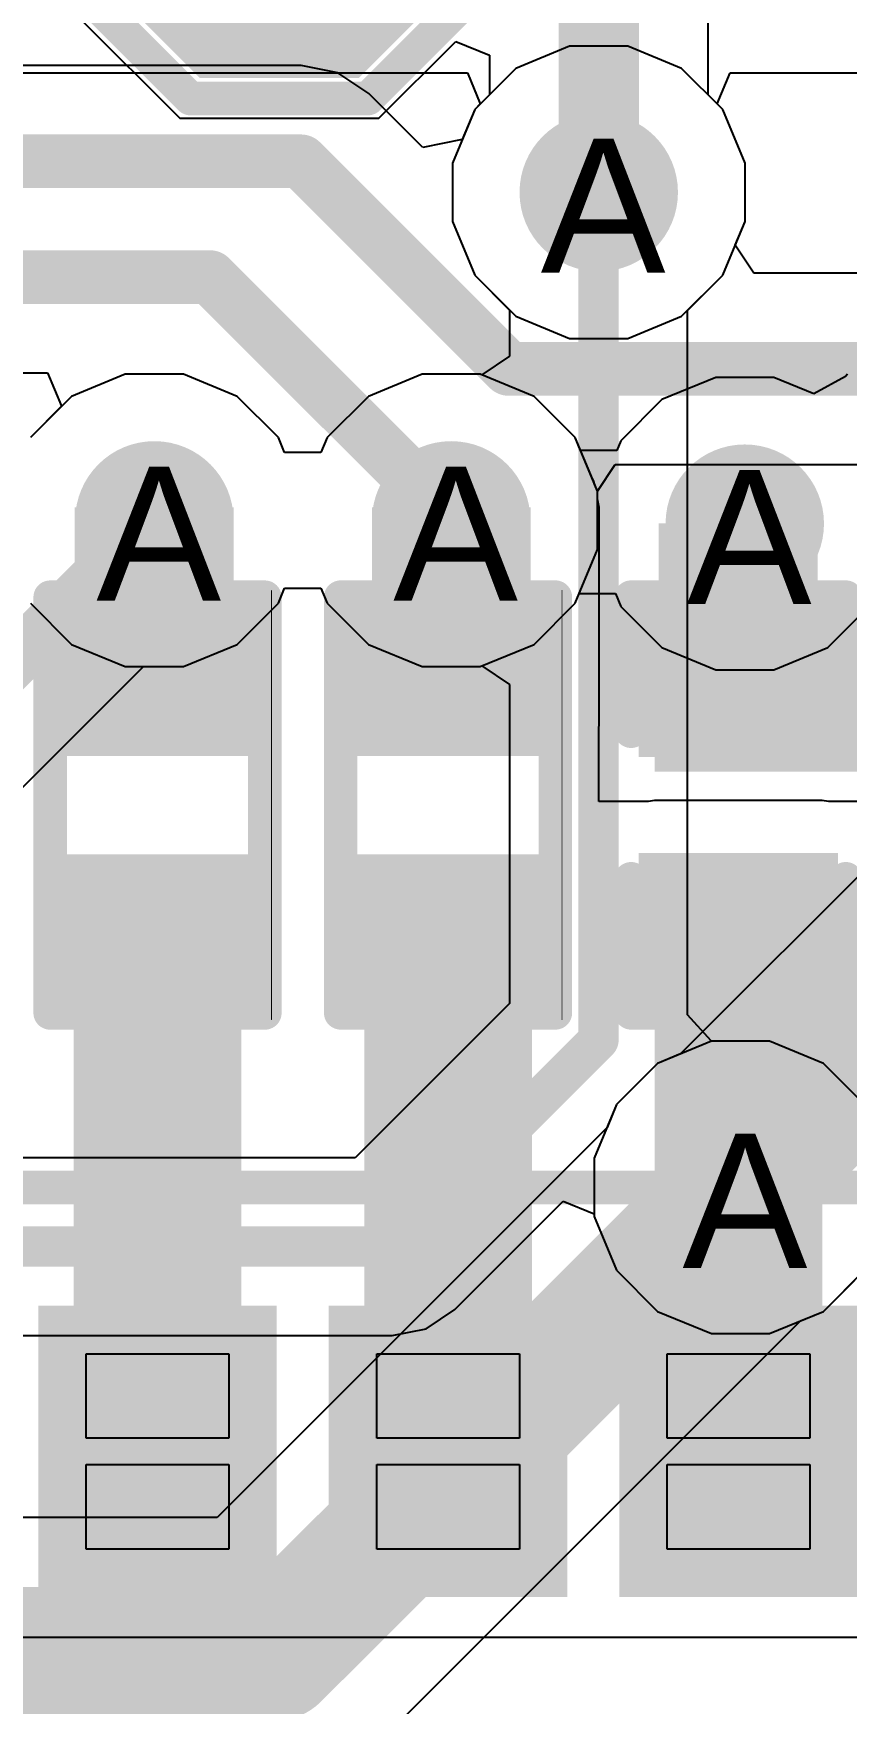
# Model space of a CAD drawing. Header units: inches. Extents: x 0 to 208, y 0 to 213.
# Drawn here: x 4.8257 to 4.9469, y 1.8616 to 2.1107 of the extents above; entities that cross this region are included whole.
import ezdxf

# ---------------------------------------------------------------- set-up
doc = ezdxf.new("R2010")
doc.units = ezdxf.units.IN
doc.header["$MEASUREMENT"] = 0
for name, color, linetype in [('Bottom Layer', 5, 'Continuous'), ('Drill Drawing', 1, 'Continuous'), ('L2_GND1', 16, 'Continuous'), ('L3_SIG1', 76, 'Continuous'), ('L4_PWR', 90, 'Continuous'), ('L5_GND2', 156, 'Continuous'), ('L6_SIG2', 130, 'Continuous'), ('L7_GND3', 216, 'Continuous'), ('Top Layer', 1, 'Continuous'), ('Top Overlay', 2, 'Continuous'), ('Top Paste', 8, 'Continuous'), ('Top Solder', 216, 'Continuous'), ('Via Holes', 16, 'Continuous')]:
    doc.layers.add(name, color=color, linetype=linetype)
doc.styles.add('Arial', font='', dxfattribs={"height": 0.2})
doc.styles.add('Arial_Bold', font='', dxfattribs={"height": 0.2})
doc.styles.get('Arial').set_extended_font_data('Arial')
doc.styles.get('Arial_Bold').set_extended_font_data('Arial', bold=True)

# ---------------------------------------------------------------- blocks, each defined once
blk = doc.blocks.new('T____________0_5___161')
at = {"layer": 'Top Layer'}
blk.add_hatch(color=1, dxfattribs=at).paths.add_polyline_path([(0.00984, 0.01968), (-0.00984, 0.01968), (-0.01968, 0.00984), (-0.01968, -0.00984), (-0.00984, -0.01969), (0.00984, -0.01969), (0.01969, -0.00984), (0.01969, 0.00984)])
at = {"layer": 'Top Paste'}
blk.add_hatch(color=8, dxfattribs=at).paths.add_polyline_path([(0.00984, 0.01968), (-0.00984, 0.01968), (-0.01968, 0.00984), (-0.01968, -0.00984), (-0.00984, -0.01969), (0.00984, -0.01969), (0.01969, -0.00984), (0.01969, 0.00984)])
at = {"layer": 'Top Solder'}
blk.add_hatch(color=216, dxfattribs=at).paths.add_polyline_path([(0.01184, 0.02368), (-0.01184, 0.02368), (-0.02368, 0.01184), (-0.02368, -0.01184), (-0.01184, -0.02369), (0.01184, -0.02369), (0.02369, -0.01184), (0.02369, 0.01184)])
at = {"layer": 'Top Overlay'}
for points in [[(-0.01321, 0.02675, 0.005, 0.005, 0), (-0.02684, 0.01312, 0.005, 0.005, 0)], [(0.01325, 0.02675, 0.005, 0.005, 0), (-0.01321, 0.02675, 0.005, 0.005, 0)], [(0.02692, 0.01309, 0.005, 0.005, 0), (0.01325, 0.02675, 0.005, 0.005, 0)], [(-0.02684, 0.01312, 0.005, 0.005, 0), (-0.02684, -0.01315, 0.005, 0.005, 0)], [(0.02692, 0.01309, 0.005, 0.005, 0), (0.02692, -0.01298, 0.005, 0.005, 0)], [(-0.01328, -0.02672, 0.005, 0.005, 0), (-0.02684, -0.01315, 0.005, 0.005, 0)], [(0.02692, -0.01298, 0.005, 0.005, 0), (0.01319, -0.02672, 0.005, 0.005, 0)], [(0.01319, -0.02672, 0.005, 0.005, 0), (-0.01328, -0.02672, 0.005, 0.005, 0)]]:
    blk.add_lwpolyline(points, format="xyseb", dxfattribs=at)
for points in [[(-0.01446, 0.02675, 0.0025, 0.0025, 1), (-0.01196, 0.02675, 0.0025, 0.0025, 1)], [(-0.01446, 0.02675, 0.0025, 0.0025, 1), (-0.01196, 0.02675, 0.0025, 0.0025, 1)], [(0.012, 0.02675, 0.0025, 0.0025, 1), (0.0145, 0.02675, 0.0025, 0.0025, 1)], [(0.012, 0.02675, 0.0025, 0.0025, 1), (0.0145, 0.02675, 0.0025, 0.0025, 1)], [(-0.02809, 0.01312, 0.0025, 0.0025, 1), (-0.02559, 0.01312, 0.0025, 0.0025, 1)], [(-0.02809, 0.01312, 0.0025, 0.0025, 1), (-0.02559, 0.01312, 0.0025, 0.0025, 1)], [(0.02567, 0.01309, 0.0025, 0.0025, 1), (0.02817, 0.01309, 0.0025, 0.0025, 1)], [(0.02567, 0.01309, 0.0025, 0.0025, 1), (0.02817, 0.01309, 0.0025, 0.0025, 1)], [(-0.02809, -0.01315, 0.0025, 0.0025, 1), (-0.02559, -0.01315, 0.0025, 0.0025, 1)], [(-0.02809, -0.01315, 0.0025, 0.0025, 1), (-0.02559, -0.01315, 0.0025, 0.0025, 1)], [(0.02567, -0.01298, 0.0025, 0.0025, 1), (0.02817, -0.01298, 0.0025, 0.0025, 1)], [(0.02567, -0.01298, 0.0025, 0.0025, 1), (0.02817, -0.01298, 0.0025, 0.0025, 1)], [(-0.01453, -0.02672, 0.0025, 0.0025, 1), (-0.01203, -0.02672, 0.0025, 0.0025, 1)], [(-0.01453, -0.02672, 0.0025, 0.0025, 1), (-0.01203, -0.02672, 0.0025, 0.0025, 1)], [(0.01194, -0.02672, 0.0025, 0.0025, 1), (0.01444, -0.02672, 0.0025, 0.0025, 1)], [(0.01194, -0.02672, 0.0025, 0.0025, 1), (0.01444, -0.02672, 0.0025, 0.0025, 1)]]:
    blk.add_lwpolyline(points, format="xyseb", close=True, dxfattribs=at)
blk = doc.blocks.new('A7682E_254')
at = {"layer": 'Top Layer'}
for points in [[(-0.18701, 0.36417), (-0.15945, 0.36417), (-0.15945, 0.32874), (-0.18701, 0.32874)], [(-0.1437, 0.36417), (-0.11614, 0.36417), (-0.11614, 0.32874), (-0.1437, 0.32874)], [(-0.10039, 0.36417), (-0.07284, 0.36417), (-0.07284, 0.32874), (-0.10039, 0.32874)]]:
    blk.add_hatch(color=1, dxfattribs=at).paths.add_polyline_path(points)
at = {"layer": 'Top Solder'}
for points in [[(-0.19101, 0.36817), (-0.15545, 0.36817), (-0.15545, 0.32474), (-0.19101, 0.32474)], [(-0.1477, 0.36817), (-0.11214, 0.36817), (-0.11214, 0.32474), (-0.1477, 0.32474)], [(-0.10439, 0.36817), (-0.06884, 0.36817), (-0.06884, 0.32474), (-0.10439, 0.32474)]]:
    blk.add_hatch(color=216, dxfattribs=at).paths.add_polyline_path(points)
at = {"layer": 'Top Overlay'}
blk.add_lwpolyline([(-0.38583, 0.38582, 0.005, 0.005, 0), (0.38583, 0.38582, 0.005, 0.005, 0)], format="xyseb", dxfattribs=at)
at = {"layer": 'Top Paste'}
for p, q in [((-0.18386, 0.34843), (-0.18386, 0.36102)), ((-0.18386, 0.36102), (-0.1626, 0.36102)), ((-0.1626, 0.36102), (-0.1626, 0.34843)), ((-0.14055, 0.34843), (-0.14055, 0.36102)), ((-0.14055, 0.36102), (-0.11929, 0.36102)), ((-0.11929, 0.36102), (-0.11929, 0.34843)), ((-0.09724, 0.34843), (-0.09724, 0.36102)), ((-0.09724, 0.36102), (-0.07598, 0.36102)), ((-0.07598, 0.36102), (-0.07598, 0.34843)), ((-0.1626, 0.34843), (-0.18386, 0.34843)), ((-0.11929, 0.34843), (-0.14055, 0.34843)), ((-0.07598, 0.34843), (-0.09724, 0.34843)), ((-0.18386, 0.33189), (-0.18386, 0.34449)), ((-0.18386, 0.34449), (-0.1626, 0.34449)), ((-0.1626, 0.34449), (-0.1626, 0.33189)), ((-0.14055, 0.33189), (-0.14055, 0.34449)), ((-0.14055, 0.34449), (-0.11929, 0.34449)), ((-0.11929, 0.34449), (-0.11929, 0.33189)), ((-0.09724, 0.33189), (-0.09724, 0.34449)), ((-0.09724, 0.34449), (-0.07598, 0.34449)), ((-0.07598, 0.34449), (-0.07598, 0.33189)), ((-0.1626, 0.33189), (-0.18386, 0.33189)), ((-0.11929, 0.33189), (-0.14055, 0.33189)), ((-0.07598, 0.33189), (-0.09724, 0.33189))]:
    blk.add_line(p, q, dxfattribs=at)
blk = doc.blocks.new('CAP_0402_302')
at = {"layer": 'Top Layer'}
for points in [[(-0.0275, -0.0125), (-0.0275, 0.0125), (-0.0095, 0.0125), (-0.0095, -0.0125)], [(0.0095, -0.0125), (0.0095, 0.0125), (0.0275, 0.0125), (0.0275, -0.0125)]]:
    blk.add_hatch(color=1, dxfattribs=at).paths.add_polyline_path(points)
at = {"layer": 'Top Paste'}
for points in [[(-0.0275, -0.0125), (-0.0275, 0.0125), (-0.0095, 0.0125), (-0.0095, -0.0125)], [(0.0095, -0.0125), (0.0095, 0.0125), (0.0275, 0.0125), (0.0275, -0.0125)]]:
    blk.add_hatch(color=8, dxfattribs=at).paths.add_polyline_path(points)
at = {"layer": 'Top Solder'}
for points in [[(-0.02986, -0.01486), (-0.02986, 0.01486), (-0.00714, 0.01486), (-0.00714, -0.01486)], [(0.00714, -0.01486), (0.00714, 0.01486), (0.02986, 0.01486), (0.02986, -0.01486)]]:
    blk.add_hatch(color=216, dxfattribs=at).paths.add_polyline_path(points)
at = {"layer": 'Top Overlay'}
for points in [[(-0.031, -0.016, 0.005, 0.005, 0), (-0.031, 0.016, 0.005, 0.005, 0)], [(-0.011, 0.016, 0.005, 0.005, 0), (-0.031, 0.016, 0.005, 0.005, 0)], [(0.031, 0.016, 0.005, 0.005, 0), (0.011, 0.016, 0.005, 0.005, 0)], [(0.031, -0.016, 0.005, 0.005, 0), (0.031, 0.016, 0.005, 0.005, 0)], [(-0.011, -0.016, 0.005, 0.005, 0), (-0.031, -0.016, 0.005, 0.005, 0)], [(0.031, -0.016, 0.005, 0.005, 0), (0.011, -0.016, 0.005, 0.005, 0)]]:
    blk.add_lwpolyline(points, format="xyseb", dxfattribs=at)
for points in [[(-0.03225, 0.016, 0.0025, 0.0025, 1), (-0.02975, 0.016, 0.0025, 0.0025, 1)], [(-0.03225, 0.016, 0.0025, 0.0025, 1), (-0.02975, 0.016, 0.0025, 0.0025, 1)], [(-0.01225, 0.016, 0.0025, 0.0025, 1), (-0.00975, 0.016, 0.0025, 0.0025, 1)], [(0.00975, 0.016, 0.0025, 0.0025, 1), (0.01225, 0.016, 0.0025, 0.0025, 1)], [(0.02975, 0.016, 0.0025, 0.0025, 1), (0.03225, 0.016, 0.0025, 0.0025, 1)], [(0.02975, 0.016, 0.0025, 0.0025, 1), (0.03225, 0.016, 0.0025, 0.0025, 1)], [(-0.03225, -0.016, 0.0025, 0.0025, 1), (-0.02975, -0.016, 0.0025, 0.0025, 1)], [(-0.03225, -0.016, 0.0025, 0.0025, 1), (-0.02975, -0.016, 0.0025, 0.0025, 1)], [(-0.01225, -0.016, 0.0025, 0.0025, 1), (-0.00975, -0.016, 0.0025, 0.0025, 1)], [(0.00975, -0.016, 0.0025, 0.0025, 1), (0.01225, -0.016, 0.0025, 0.0025, 1)], [(0.02975, -0.016, 0.0025, 0.0025, 1), (0.03225, -0.016, 0.0025, 0.0025, 1)], [(0.02975, -0.016, 0.0025, 0.0025, 1), (0.03225, -0.016, 0.0025, 0.0025, 1)]]:
    blk.add_lwpolyline(points, format="xyseb", close=True, dxfattribs=at)
blk = doc.blocks.new('RES_0402_478')
at = {"layer": 'Top Layer'}
for points in [[(-0.0275, -0.0125), (-0.0275, 0.0125), (-0.0095, 0.0125), (-0.0095, -0.0125)], [(0.0095, -0.0125), (0.0095, 0.0125), (0.0275, 0.0125), (0.0275, -0.0125)]]:
    blk.add_hatch(color=1, dxfattribs=at).paths.add_polyline_path(points)
at = {"layer": 'Top Paste'}
for points in [[(-0.0275, -0.0125), (-0.0275, 0.0125), (-0.0095, 0.0125), (-0.0095, -0.0125)], [(0.0095, -0.0125), (0.0095, 0.0125), (0.0275, 0.0125), (0.0275, -0.0125)]]:
    blk.add_hatch(color=8, dxfattribs=at).paths.add_polyline_path(points)
at = {"layer": 'Top Solder'}
for points in [[(-0.02967, -0.01467), (-0.02967, 0.01467), (-0.00734, 0.01467), (-0.00734, -0.01467)], [(0.00733, -0.01467), (0.00733, 0.01467), (0.02966, 0.01467), (0.02966, -0.01467)]]:
    blk.add_hatch(color=216, dxfattribs=at).paths.add_polyline_path(points)
at = {"layer": 'Top Overlay'}
for points in [[(-0.031, 0.016, 0.005, 0.005, 0), (0.031, 0.016, 0.005, 0.005, 0)], [(-0.031, 0.016, 0.005, 0.005, 0), (-0.031, -0.016, 0.005, 0.005, 0)], [(0.031, 0.016, 0.005, 0.005, 0), (0.031, -0.016, 0.005, 0.005, 0)], [(-0.031, -0.016, 0.005, 0.005, 0), (0.031, -0.016, 0.005, 0.005, 0)], [(-0.032, -0.017, 0.000127, 0.000127, 0), (0.032, -0.017, 0.000127, 0.000127, 0)]]:
    blk.add_lwpolyline(points, format="xyseb", dxfattribs=at)
for points in [[(-0.03225, 0.016, 0.0025, 0.0025, 1), (-0.02975, 0.016, 0.0025, 0.0025, 1)], [(-0.03225, 0.016, 0.0025, 0.0025, 1), (-0.02975, 0.016, 0.0025, 0.0025, 1)], [(0.02975, 0.016, 0.0025, 0.0025, 1), (0.03225, 0.016, 0.0025, 0.0025, 1)], [(0.02975, 0.016, 0.0025, 0.0025, 1), (0.03225, 0.016, 0.0025, 0.0025, 1)], [(-0.03225, -0.016, 0.0025, 0.0025, 1), (-0.02975, -0.016, 0.0025, 0.0025, 1)], [(-0.03225, -0.016, 0.0025, 0.0025, 1), (-0.02975, -0.016, 0.0025, 0.0025, 1)], [(0.02975, -0.016, 0.0025, 0.0025, 1), (0.03225, -0.016, 0.0025, 0.0025, 1)], [(0.02975, -0.016, 0.0025, 0.0025, 1), (0.03225, -0.016, 0.0025, 0.0025, 1)], [(-0.03203, -0.017, 0.0000635, 0.0000635, 1), (-0.03197, -0.017, 0.0000635, 0.0000635, 1)], [(0.03197, -0.017, 0.0000635, 0.0000635, 1), (0.03203, -0.017, 0.0000635, 0.0000635, 1)]]:
    blk.add_lwpolyline(points, format="xyseb", close=True, dxfattribs=at)
blk = doc.blocks.new('RES_0402_479')
at = {"layer": 'Top Layer'}
for points in [[(-0.0275, -0.0125), (-0.0275, 0.0125), (-0.0095, 0.0125), (-0.0095, -0.0125)], [(0.0095, -0.0125), (0.0095, 0.0125), (0.0275, 0.0125), (0.0275, -0.0125)]]:
    blk.add_hatch(color=1, dxfattribs=at).paths.add_polyline_path(points)
at = {"layer": 'Top Paste'}
for points in [[(-0.0275, -0.0125), (-0.0275, 0.0125), (-0.0095, 0.0125), (-0.0095, -0.0125)], [(0.0095, -0.0125), (0.0095, 0.0125), (0.0275, 0.0125), (0.0275, -0.0125)]]:
    blk.add_hatch(color=8, dxfattribs=at).paths.add_polyline_path(points)
at = {"layer": 'Top Solder'}
for points in [[(-0.02966, -0.01467), (-0.02966, 0.01466), (-0.00733, 0.01466), (-0.00733, -0.01467)], [(0.00734, -0.01467), (0.00734, 0.01466), (0.02967, 0.01466), (0.02967, -0.01467)]]:
    blk.add_hatch(color=216, dxfattribs=at).paths.add_polyline_path(points)
at = {"layer": 'Top Overlay'}
for points in [[(-0.031, 0.016, 0.005, 0.005, 0), (0.031, 0.016, 0.005, 0.005, 0)], [(-0.031, 0.016, 0.005, 0.005, 0), (-0.031, -0.016, 0.005, 0.005, 0)], [(0.031, 0.016, 0.005, 0.005, 0), (0.031, -0.016, 0.005, 0.005, 0)], [(-0.031, -0.016, 0.005, 0.005, 0), (0.031, -0.016, 0.005, 0.005, 0)], [(-0.032, -0.017, 0.000127, 0.000127, 0), (0.032, -0.017, 0.000127, 0.000127, 0)]]:
    blk.add_lwpolyline(points, format="xyseb", dxfattribs=at)
for points in [[(-0.03225, 0.016, 0.0025, 0.0025, 1), (-0.02975, 0.016, 0.0025, 0.0025, 1)], [(-0.03225, 0.016, 0.0025, 0.0025, 1), (-0.02975, 0.016, 0.0025, 0.0025, 1)], [(0.02975, 0.016, 0.0025, 0.0025, 1), (0.03225, 0.016, 0.0025, 0.0025, 1)], [(0.02975, 0.016, 0.0025, 0.0025, 1), (0.03225, 0.016, 0.0025, 0.0025, 1)], [(-0.03225, -0.016, 0.0025, 0.0025, 1), (-0.02975, -0.016, 0.0025, 0.0025, 1)], [(-0.03225, -0.016, 0.0025, 0.0025, 1), (-0.02975, -0.016, 0.0025, 0.0025, 1)], [(0.02975, -0.016, 0.0025, 0.0025, 1), (0.03225, -0.016, 0.0025, 0.0025, 1)], [(0.02975, -0.016, 0.0025, 0.0025, 1), (0.03225, -0.016, 0.0025, 0.0025, 1)], [(-0.03203, -0.017, 0.0000635, 0.0000635, 1), (-0.03197, -0.017, 0.0000635, 0.0000635, 1)], [(0.03197, -0.017, 0.0000635, 0.0000635, 1), (0.03203, -0.017, 0.0000635, 0.0000635, 1)]]:
    blk.add_lwpolyline(points, format="xyseb", close=True, dxfattribs=at)

msp = doc.modelspace()

# ---------------------------------------------------------------- hatches: boundary and pattern name
at = {"layer": 'Bottom Layer'}
h = msp.add_hatch(color=5, dxfattribs=at)
edge = h.paths.add_edge_path()
edge.add_arc((4.91, 2.087), 0.01181, 0, 360)
h = msp.add_hatch(color=5, dxfattribs=at)
edge = h.paths.add_edge_path()
edge.add_arc((4.84375, 2.03808), 0.01181, 0, 360)
h = msp.add_hatch(color=5, dxfattribs=at)
edge = h.paths.add_edge_path()
edge.add_arc((4.888, 2.03808), 0.01181, 0, 360)
h = msp.add_hatch(color=5, dxfattribs=at)
edge = h.paths.add_edge_path()
edge.add_arc((4.93177, 2.03759), 0.01181, 0, 360)
h = msp.add_hatch(color=5, dxfattribs=at)
edge = h.paths.add_edge_path()
edge.add_arc((4.93114, 1.9386), 0.01181, 0, 360)
at = {"layer": 'L2_GND1'}
h = msp.add_hatch(color=16, dxfattribs=at)
edge = h.paths.add_edge_path()
edge.add_arc((4.91, 2.087), 0.01181, 0, 360)
h = msp.add_hatch(color=16, dxfattribs=at)
edge = h.paths.add_edge_path()
edge.add_arc((4.84375, 2.03808), 0.01181, 0, 360)
h = msp.add_hatch(color=16, dxfattribs=at)
edge = h.paths.add_edge_path()
edge.add_arc((4.888, 2.03808), 0.01181, 0, 360)
h = msp.add_hatch(color=16, dxfattribs=at)
edge = h.paths.add_edge_path()
edge.add_arc((4.93177, 2.03759), 0.01181, 0, 360)
h = msp.add_hatch(color=16, dxfattribs=at)
edge = h.paths.add_edge_path()
edge.add_arc((4.93114, 1.9386), 0.01181, 0, 360)
at = {"layer": 'L3_SIG1'}
h = msp.add_hatch(color=76, dxfattribs=at)
edge = h.paths.add_edge_path()
edge.add_arc((4.91, 2.087), 0.01181, 0, 360)
h = msp.add_hatch(color=76, dxfattribs=at)
edge = h.paths.add_edge_path()
edge.add_arc((4.84375, 2.03808), 0.01181, 0, 360)
h = msp.add_hatch(color=76, dxfattribs=at)
edge = h.paths.add_edge_path()
edge.add_arc((4.888, 2.03808), 0.01181, 0, 360)
h = msp.add_hatch(color=76, dxfattribs=at)
edge = h.paths.add_edge_path()
edge.add_arc((4.93177, 2.03759), 0.01181, 0, 360)
h = msp.add_hatch(color=76, dxfattribs=at)
edge = h.paths.add_edge_path()
edge.add_arc((4.93114, 1.9386), 0.01181, 0, 360)
at = {"layer": 'L4_PWR'}
h = msp.add_hatch(color=90, dxfattribs=at)
edge = h.paths.add_edge_path()
edge.add_arc((4.91, 2.087), 0.01181, 0, 360)
h = msp.add_hatch(color=90, dxfattribs=at)
edge = h.paths.add_edge_path()
edge.add_arc((4.84375, 2.03808), 0.01181, 0, 360)
h = msp.add_hatch(color=90, dxfattribs=at)
edge = h.paths.add_edge_path()
edge.add_arc((4.888, 2.03808), 0.01181, 0, 360)
h = msp.add_hatch(color=90, dxfattribs=at)
edge = h.paths.add_edge_path()
edge.add_arc((4.93177, 2.03759), 0.01181, 0, 360)
h = msp.add_hatch(color=90, dxfattribs=at)
edge = h.paths.add_edge_path()
edge.add_arc((4.93114, 1.9386), 0.01181, 0, 360)
at = {"layer": 'L5_GND2'}
h = msp.add_hatch(color=156, dxfattribs=at)
edge = h.paths.add_edge_path()
edge.add_arc((4.91, 2.087), 0.01181, 0, 360)
h = msp.add_hatch(color=156, dxfattribs=at)
edge = h.paths.add_edge_path()
edge.add_arc((4.84375, 2.03808), 0.01181, 0, 360)
h = msp.add_hatch(color=156, dxfattribs=at)
edge = h.paths.add_edge_path()
edge.add_arc((4.888, 2.03808), 0.01181, 0, 360)
h = msp.add_hatch(color=156, dxfattribs=at)
edge = h.paths.add_edge_path()
edge.add_arc((4.93177, 2.03759), 0.01181, 0, 360)
h = msp.add_hatch(color=156, dxfattribs=at)
edge = h.paths.add_edge_path()
edge.add_arc((4.93114, 1.9386), 0.01181, 0, 360)
at = {"layer": 'L6_SIG2'}
h = msp.add_hatch(color=130, dxfattribs=at)
edge = h.paths.add_edge_path()
edge.add_arc((4.91, 2.087), 0.01181, 0, 360)
h = msp.add_hatch(color=130, dxfattribs=at)
edge = h.paths.add_edge_path()
edge.add_arc((4.84375, 2.03808), 0.01181, 0, 360)
h = msp.add_hatch(color=130, dxfattribs=at)
edge = h.paths.add_edge_path()
edge.add_arc((4.888, 2.03808), 0.01181, 0, 360)
h = msp.add_hatch(color=130, dxfattribs=at)
edge = h.paths.add_edge_path()
edge.add_arc((4.93177, 2.03759), 0.01181, 0, 360)
h = msp.add_hatch(color=130, dxfattribs=at)
edge = h.paths.add_edge_path()
edge.add_arc((4.93114, 1.9386), 0.01181, 0, 360)
at = {"layer": 'L7_GND3'}
h = msp.add_hatch(color=216, dxfattribs=at)
edge = h.paths.add_edge_path()
edge.add_arc((4.91, 2.087), 0.01181, 0, 360)
h = msp.add_hatch(color=216, dxfattribs=at)
edge = h.paths.add_edge_path()
edge.add_arc((4.84375, 2.03808), 0.01181, 0, 360)
h = msp.add_hatch(color=216, dxfattribs=at)
edge = h.paths.add_edge_path()
edge.add_arc((4.888, 2.03808), 0.01181, 0, 360)
h = msp.add_hatch(color=216, dxfattribs=at)
edge = h.paths.add_edge_path()
edge.add_arc((4.93177, 2.03759), 0.01181, 0, 360)
h = msp.add_hatch(color=216, dxfattribs=at)
edge = h.paths.add_edge_path()
edge.add_arc((4.93114, 1.9386), 0.01181, 0, 360)
at = {"layer": 'Top Layer'}
h = msp.add_hatch(color=1, dxfattribs=at)
edge = h.paths.add_edge_path()
edge.add_arc((4.91, 2.087), 0.01181, 0, 360)
h = msp.add_hatch(color=1, dxfattribs=at)
edge = h.paths.add_edge_path()
edge.add_arc((4.84375, 2.03808), 0.01181, 0, 360)
h = msp.add_hatch(color=1, dxfattribs=at)
edge = h.paths.add_edge_path()
edge.add_arc((4.888, 2.03808), 0.01181, 0, 360)
h = msp.add_hatch(color=1, dxfattribs=at)
edge = h.paths.add_edge_path()
edge.add_arc((4.93177, 2.03759), 0.01181, 0, 360)
for points in [[(4.85556, 2.04), (4.83189, 2.04), (4.83189, 2.00747), (4.85556, 2.00747)], [(4.89987, 2.04), (4.8762, 2.04), (4.8762, 2.00747), (4.89987, 2.00747)], [(4.94262, 2.03765), (4.91895, 2.03765), (4.91895, 2.00703), (4.94262, 2.00703)], [(4.91833, 2.00062), (5.03192, 2.00062), (5.03192, 2.02813), (4.91833, 2.02813)], [(4.83172, 1.89923), (4.85672, 1.89923), (4.85672, 1.98612), (4.83172, 1.98612)], [(4.87503, 1.89923), (4.90003, 1.89923), (4.90003, 1.98612), (4.87503, 1.98612)], [(4.91833, 1.89923), (4.94333, 1.89923), (4.94333, 1.98612), (4.91833, 1.98612)]]:
    msp.add_hatch(color=1, dxfattribs=at).paths.add_polyline_path(points)
h = msp.add_hatch(color=1, dxfattribs=at)
edge = h.paths.add_edge_path()
edge.add_arc((4.93114, 1.9386), 0.01181, 0, 360)
at = {"layer": 'Via Holes'}
h = msp.add_hatch(color=7, dxfattribs=at)
edge = h.paths.add_edge_path()
edge.add_arc((4.91, 2.087), 0.00591, 0, 360)
h = msp.add_hatch(color=7, dxfattribs=at)
edge = h.paths.add_edge_path()
edge.add_arc((4.84375, 2.03808), 0.00591, 0, 360)
h = msp.add_hatch(color=7, dxfattribs=at)
edge = h.paths.add_edge_path()
edge.add_arc((4.888, 2.03808), 0.00591, 0, 360)
h = msp.add_hatch(color=7, dxfattribs=at)
edge = h.paths.add_edge_path()
edge.add_arc((4.93177, 2.03759), 0.00591, 0, 360)
h = msp.add_hatch(color=7, dxfattribs=at)
edge = h.paths.add_edge_path()
edge.add_arc((4.93114, 1.9386), 0.00591, 0, 360)

# ---------------------------------------------------------------- linework, layer by layer
at = {"layer": 'Bottom Layer'}
for p, q in [((4.716, 2.1048), (4.89043, 2.1048)), ((4.89043, 2.1048), (4.89234, 2.10018)), ((4.92766, 2.10018), (4.92957, 2.1048)), ((4.92957, 2.1048), (4.98891, 2.1048)), ((4.89234, 2.10018), (4.89151, 2.09935)), ((4.92849, 2.09935), (4.92766, 2.10018)), ((4.89151, 2.09935), (4.88819, 2.09134)), ((4.93181, 2.09134), (4.92849, 2.09935)), ((4.88819, 2.09134), (4.88819, 2.08266)), ((4.93181, 2.08266), (4.93181, 2.09134)), ((4.88819, 2.08266), (4.89151, 2.07465)), ((4.92849, 2.07465), (4.93181, 2.08266)), ((4.89151, 2.07465), (4.89765, 2.06851)), ((4.92235, 2.06851), (4.92849, 2.07465)), ((4.89765, 2.06851), (4.90566, 2.06519)), ((4.91434, 2.06519), (4.92235, 2.06851)), ((4.90566, 2.06519), (4.91434, 2.06519)), ((4.83941, 2.05989), (4.83139, 2.05657)), ((4.84809, 2.05989), (4.83941, 2.05989)), ((4.8561, 2.05657), (4.84809, 2.05989)), ((4.88366, 2.05989), (4.87565, 2.05657)), ((4.89234, 2.05989), (4.88366, 2.05989)), ((4.90035, 2.05657), (4.89234, 2.05989)), ((4.83139, 2.05657), (4.82526, 2.05044)), ((4.86224, 2.05044), (4.8561, 2.05657)), ((4.87565, 2.05657), (4.86951, 2.05044)), ((4.90649, 2.05044), (4.90035, 2.05657)), ((4.86317, 2.04819), (4.86224, 2.05044)), ((4.86951, 2.05044), (4.86858, 2.04819)), ((4.90981, 2.04242), (4.90649, 2.05044)), ((4.86858, 2.04819), (4.86317, 2.04819)), ((4.90981, 2.03374), (4.90981, 2.04242)), ((4.90649, 2.02573), (4.90981, 2.03374)), ((4.86224, 2.02573), (4.86317, 2.02797)), ((4.86317, 2.02797), (4.86858, 2.02797)), ((4.86858, 2.02797), (4.86951, 2.02573)), ((4.82526, 2.02573), (4.83139, 2.01959)), ((4.8561, 2.01959), (4.86224, 2.02573)), ((4.86951, 2.02573), (4.87565, 2.01959)), ((4.90035, 2.01959), (4.90649, 2.02573)), ((4.83139, 2.01959), (4.83941, 2.01627)), ((4.84809, 2.01627), (4.8561, 2.01959)), ((4.87565, 2.01959), (4.88366, 2.01627)), ((4.89234, 2.01627), (4.90035, 2.01959)), ((4.83941, 2.01627), (4.84809, 2.01627)), ((4.88366, 2.01627), (4.89234, 2.01627)), ((4.9268, 1.96041), (4.91878, 1.95709)), ((4.93548, 1.96041), (4.9268, 1.96041)), ((4.94349, 1.95709), (4.93548, 1.96041)), ((4.91878, 1.95709), (4.91265, 1.95095)), ((4.94963, 1.95095), (4.94349, 1.95709)), ((4.91265, 1.95095), (4.90933, 1.94294)), ((4.90933, 1.94294), (4.90933, 1.93426)), ((4.90933, 1.93426), (4.91265, 1.92624)), ((4.91265, 1.92624), (4.91878, 1.92011)), ((4.94349, 1.92011), (4.94816, 1.92477)), ((4.91878, 1.92011), (4.9268, 1.91679)), ((4.93548, 1.91679), (4.94349, 1.92011)), ((4.9268, 1.91679), (4.93548, 1.91679))]:
    msp.add_line(p, q, dxfattribs=at)
at = {"layer": 'L2_GND1'}
for p, q in [((4.90566, 2.10881), (4.89765, 2.10549)), ((4.91434, 2.10881), (4.90566, 2.10881)), ((4.92235, 2.10549), (4.91434, 2.10881)), ((4.89765, 2.10549), (4.89151, 2.09935)), ((4.92849, 2.09935), (4.92235, 2.10549)), ((4.89151, 2.09935), (4.88819, 2.09134)), ((4.93181, 2.09134), (4.92849, 2.09935)), ((4.88819, 2.09134), (4.88819, 2.08266)), ((4.93181, 2.08266), (4.93181, 2.09134)), ((4.88819, 2.08266), (4.89151, 2.07465)), ((4.92849, 2.07465), (4.93181, 2.08266)), ((4.89151, 2.07465), (4.89765, 2.06851)), ((4.92235, 2.06851), (4.92849, 2.07465)), ((4.89765, 2.06851), (4.90566, 2.06519)), ((4.91434, 2.06519), (4.92235, 2.06851)), ((4.90566, 2.06519), (4.91434, 2.06519)), ((4.83941, 2.05989), (4.83139, 2.05657)), ((4.84809, 2.05989), (4.83941, 2.05989)), ((4.8561, 2.05657), (4.84809, 2.05989)), ((4.88366, 2.05989), (4.87565, 2.05657)), ((4.89234, 2.05989), (4.88366, 2.05989)), ((4.90035, 2.05657), (4.89234, 2.05989)), ((4.83139, 2.05657), (4.82526, 2.05044)), ((4.86224, 2.05044), (4.8561, 2.05657)), ((4.87565, 2.05657), (4.86951, 2.05044)), ((4.90649, 2.05044), (4.90035, 2.05657)), ((4.86317, 2.04819), (4.86224, 2.05044)), ((4.86951, 2.05044), (4.86858, 2.04819)), ((4.90981, 2.04242), (4.90649, 2.05044)), ((4.86858, 2.04819), (4.86317, 2.04819)), ((4.90981, 2.03374), (4.90981, 2.04242)), ((4.90649, 2.02573), (4.90981, 2.03374)), ((4.86224, 2.02573), (4.86317, 2.02797)), ((4.86317, 2.02797), (4.86858, 2.02797)), ((4.86858, 2.02797), (4.86951, 2.02573)), ((4.82526, 2.02573), (4.83139, 2.01959)), ((4.8561, 2.01959), (4.86224, 2.02573)), ((4.86951, 2.02573), (4.87565, 2.01959)), ((4.90035, 2.01959), (4.90649, 2.02573)), ((4.83139, 2.01959), (4.83941, 2.01627)), ((4.84809, 2.01627), (4.8561, 2.01959)), ((4.87565, 2.01959), (4.88366, 2.01627)), ((4.89234, 2.01627), (4.90035, 2.01959)), ((4.83941, 2.01627), (4.84809, 2.01627)), ((4.88366, 2.01627), (4.89234, 2.01627)), ((4.9268, 1.96041), (4.91878, 1.95709)), ((4.93548, 1.96041), (4.9268, 1.96041)), ((4.94349, 1.95709), (4.93548, 1.96041)), ((4.91878, 1.95709), (4.91265, 1.95095)), ((4.94963, 1.95095), (4.94349, 1.95709)), ((4.91265, 1.95095), (4.90933, 1.94294)), ((4.90933, 1.94294), (4.90933, 1.93426)), ((4.90933, 1.93426), (4.91265, 1.92624)), ((4.91265, 1.92624), (4.91878, 1.92011)), ((4.94349, 1.92011), (4.94963, 1.92624)), ((4.91878, 1.92011), (4.9268, 1.91679)), ((4.93548, 1.91679), (4.94349, 1.92011)), ((4.9268, 1.91679), (4.93548, 1.91679))]:
    msp.add_line(p, q, dxfattribs=at)
at = {"layer": 'L3_SIG1'}
for p, q in [((4.90566, 2.10881), (4.89765, 2.10549)), ((4.91434, 2.10881), (4.90566, 2.10881)), ((4.92235, 2.10549), (4.91434, 2.10881)), ((4.86562, 2.1059), (4.71639, 2.1059)), ((4.87108, 2.10482), (4.86562, 2.1059)), ((4.86562, 2.1059), (4.86562, 2.1059)), ((4.87571, 2.10172), (4.87108, 2.10482)), ((4.89765, 2.10549), (4.89151, 2.09935)), ((4.92849, 2.09935), (4.92235, 2.10549)), ((4.88375, 2.09368), (4.87571, 2.10172)), ((4.89151, 2.09935), (4.88965, 2.09486)), ((4.93181, 2.09134), (4.92849, 2.09935)), ((4.88965, 2.09486), (4.88375, 2.09368)), ((4.93181, 2.08266), (4.93181, 2.09134)), ((4.93033, 2.0791), (4.93181, 2.08266)), ((4.93311, 2.07494), (4.93033, 2.0791)), ((4.95232, 2.07494), (4.93311, 2.07494)), ((4.81516, 2.06009), (4.82784, 2.06009)), ((4.82784, 2.06009), (4.82991, 2.05509)), ((4.82991, 2.05509), (4.82526, 2.05044)), ((4.90981, 2.04242), (4.91246, 2.04639)), ((4.91246, 2.04639), (4.95232, 2.04639)), ((4.90981, 2.03374), (4.90981, 2.04242)), ((4.90649, 2.02573), (4.90981, 2.03374)), ((4.86224, 2.02573), (4.86317, 2.02797)), ((4.86317, 2.02797), (4.86858, 2.02797)), ((4.86858, 2.02797), (4.86951, 2.02573)), ((4.8561, 2.01959), (4.86224, 2.02573)), ((4.86951, 2.02573), (4.87565, 2.01959)), ((4.90035, 2.01959), (4.90649, 2.02573)), ((4.84809, 2.01627), (4.8561, 2.01959)), ((4.87565, 2.01959), (4.88366, 2.01627)), ((4.89234, 2.01627), (4.90035, 2.01959)), ((4.81676, 1.99091), (4.84212, 2.01627)), ((4.84212, 2.01627), (4.84809, 2.01627)), ((4.88366, 2.01627), (4.89234, 2.01627)), ((4.9268, 1.96041), (4.91878, 1.95709)), ((4.93548, 1.96041), (4.9268, 1.96041)), ((4.94349, 1.95709), (4.93548, 1.96041)), ((4.91878, 1.95709), (4.91265, 1.95095)), ((4.94963, 1.95095), (4.94349, 1.95709)), ((4.91265, 1.95095), (4.90933, 1.94294)), ((4.90933, 1.94294), (4.90933, 1.93426)), ((4.90933, 1.93426), (4.91265, 1.92624)), ((4.91265, 1.92624), (4.91878, 1.92011)), ((4.94349, 1.92011), (4.94963, 1.92624)), ((4.91878, 1.92011), (4.9268, 1.91679)), ((4.93548, 1.91679), (4.94349, 1.92011)), ((4.9268, 1.91679), (4.93548, 1.91679))]:
    msp.add_line(p, q, dxfattribs=at)
for points in [[(4.62631, 2.09163, 0.008, 0.008, 0), (4.8524, 2.09163, 0.008, 0.008, 0)], [(4.8524, 2.09163, 0.008, 0.008, 0), (4.86562, 2.09163, 0.008, 0.008, 0)], [(4.86562, 2.09163, 0.008, 0.008, 0), (4.89658, 2.06066, 0.008, 0.008, 0)], [(4.704, 2.07436, 0.008, 0.008, 0), (4.85204, 2.07436, 0.008, 0.008, 0)], [(4.85204, 2.07436, 0.008, 0.008, 0), (4.888, 2.0384, 0.008, 0.008, 0)], [(4.89658, 2.06066, 0.008, 0.008, 0), (4.96889, 2.06066, 0.008, 0.008, 0)], [(4.80667, 2.001, 0.008, 0.008, 0), (4.84375, 2.03808, 0.008, 0.008, 0)], [(4.888, 2.03808, 0.008, 0.008, 0), (4.888, 2.0384, 0.008, 0.008, 0)]]:
    msp.add_lwpolyline(points, format="xyseb", dxfattribs=at)
for points in [[(4.8504, 2.09163, 0.004, 0.004, 1), (4.8544, 2.09163, 0.004, 0.004, 1)], [(4.8504, 2.09163, 0.004, 0.004, 1), (4.8544, 2.09163, 0.004, 0.004, 1)], [(4.86362, 2.09163, 0.004, 0.004, 1), (4.86762, 2.09163, 0.004, 0.004, 1)], [(4.86362, 2.09163, 0.004, 0.004, 1), (4.86762, 2.09163, 0.004, 0.004, 1)], [(4.85004, 2.07436, 0.004, 0.004, 1), (4.85404, 2.07436, 0.004, 0.004, 1)], [(4.85004, 2.07436, 0.004, 0.004, 1), (4.85404, 2.07436, 0.004, 0.004, 1)], [(4.89458, 2.06066, 0.004, 0.004, 1), (4.89858, 2.06066, 0.004, 0.004, 1)], [(4.89458, 2.06066, 0.004, 0.004, 1), (4.89858, 2.06066, 0.004, 0.004, 1)], [(4.84175, 2.03808, 0.004, 0.004, 1), (4.84575, 2.03808, 0.004, 0.004, 1)], [(4.886, 2.0384, 0.004, 0.004, 1), (4.89, 2.0384, 0.004, 0.004, 1)], [(4.886, 2.0384, 0.004, 0.004, 1), (4.89, 2.0384, 0.004, 0.004, 1)], [(4.886, 2.03808, 0.004, 0.004, 1), (4.89, 2.03808, 0.004, 0.004, 1)]]:
    msp.add_lwpolyline(points, format="xyseb", close=True, dxfattribs=at)
at = {"layer": 'L4_PWR'}
for p, q in [((4.90566, 2.10881), (4.89765, 2.10549)), ((4.91434, 2.10881), (4.90566, 2.10881)), ((4.92235, 2.10549), (4.91434, 2.10881)), ((4.89765, 2.10549), (4.89151, 2.09935)), ((4.92849, 2.09935), (4.92235, 2.10549)), ((4.89151, 2.09935), (4.88819, 2.09134)), ((4.93181, 2.09134), (4.92849, 2.09935)), ((4.88819, 2.09134), (4.88819, 2.08266)), ((4.93181, 2.08266), (4.93181, 2.09134)), ((4.88819, 2.08266), (4.89151, 2.07465)), ((4.92849, 2.07465), (4.93181, 2.08266)), ((4.89151, 2.07465), (4.89765, 2.06851)), ((4.92235, 2.06851), (4.92849, 2.07465)), ((4.89765, 2.06851), (4.90566, 2.06519)), ((4.91434, 2.06519), (4.92235, 2.06851)), ((4.90566, 2.06519), (4.91434, 2.06519)), ((4.83941, 2.05989), (4.83139, 2.05657)), ((4.84809, 2.05989), (4.83941, 2.05989)), ((4.8561, 2.05657), (4.84809, 2.05989)), ((4.88366, 2.05989), (4.87565, 2.05657)), ((4.89234, 2.05989), (4.88366, 2.05989)), ((4.90035, 2.05657), (4.89234, 2.05989)), ((4.92744, 2.0594), (4.91942, 2.05608)), ((4.93611, 2.0594), (4.92744, 2.0594)), ((4.94208, 2.05693), (4.93611, 2.0594)), ((4.94681, 2.05951), (4.94208, 2.05693)), ((4.94708, 2.05986), (4.94681, 2.05951)), ((4.83139, 2.05657), (4.82526, 2.05044)), ((4.86224, 2.05044), (4.8561, 2.05657)), ((4.87565, 2.05657), (4.86951, 2.05044)), ((4.90649, 2.05044), (4.90035, 2.05657)), ((4.91942, 2.05608), (4.91328, 2.04994)), ((4.86317, 2.04819), (4.86224, 2.05044)), ((4.86951, 2.05044), (4.86858, 2.04819)), ((4.90728, 2.04852), (4.90649, 2.05044)), ((4.91328, 2.04994), (4.91269, 2.04852)), ((4.86858, 2.04819), (4.86317, 2.04819)), ((4.91269, 2.04852), (4.90728, 2.04852)), ((4.86224, 2.02573), (4.86317, 2.02797)), ((4.86317, 2.02797), (4.86858, 2.02797)), ((4.86858, 2.02797), (4.86951, 2.02573)), ((4.99361, 2.0299), (4.92221, 1.95851)), ((4.82526, 2.02573), (4.83139, 2.01959)), ((4.8561, 2.01959), (4.86224, 2.02573)), ((4.86951, 2.02573), (4.87565, 2.01959)), ((4.90035, 2.01959), (4.90649, 2.02573)), ((4.90649, 2.02573), (4.90708, 2.02715)), ((4.90708, 2.02715), (4.91249, 2.02715)), ((4.91249, 2.02715), (4.91328, 2.02523)), ((4.91328, 2.02523), (4.91942, 2.0191)), ((4.94413, 2.0191), (4.95026, 2.02523)), ((4.83139, 2.01959), (4.83941, 2.01627)), ((4.84809, 2.01627), (4.8561, 2.01959)), ((4.87565, 2.01959), (4.88366, 2.01627)), ((4.89234, 2.01627), (4.90035, 2.01959)), ((4.91942, 2.0191), (4.92744, 2.01578)), ((4.93611, 2.01578), (4.94413, 2.0191)), ((4.83941, 2.01627), (4.84809, 2.01627)), ((4.88366, 2.01627), (4.89234, 2.01627)), ((4.92744, 2.01578), (4.93611, 2.01578)), ((4.92221, 1.95851), (4.91878, 1.95709)), ((4.91878, 1.95709), (4.91265, 1.95095)), ((4.91265, 1.95095), (4.91123, 1.94753)), ((4.91123, 1.94753), (4.8531, 1.88939)), ((4.94349, 1.92011), (4.94963, 1.92624)), ((4.87596, 1.85458), (4.94007, 1.91869)), ((4.94007, 1.91869), (4.94349, 1.92011)), ((4.8531, 1.88939), (4.728, 1.88939))]:
    msp.add_line(p, q, dxfattribs=at)
for points in [[(4.93114, 1.9386, 0.02, 0.02, 0), (5.014, 2.02146, 0.02, 0.02, 0)], [(4.86154, 1.869, 0.02, 0.02, 0), (4.93114, 1.9386, 0.02, 0.02, 0)], [(4.728, 1.869, 0.02, 0.02, 0), (4.86154, 1.869, 0.02, 0.02, 0)]]:
    msp.add_lwpolyline(points, format="xyseb", dxfattribs=at)
for points in [[(4.92614, 1.9386, 0.01, 0.01, 1), (4.93614, 1.9386, 0.01, 0.01, 1)], [(4.92614, 1.9386, 0.01, 0.01, 1), (4.93614, 1.9386, 0.01, 0.01, 1)], [(4.85654, 1.869, 0.01, 0.01, 1), (4.86654, 1.869, 0.01, 0.01, 1)], [(4.85654, 1.869, 0.01, 0.01, 1), (4.86654, 1.869, 0.01, 0.01, 1)]]:
    msp.add_lwpolyline(points, format="xyseb", close=True, dxfattribs=at)
at = {"layer": 'L5_GND2'}
for p, q in [((4.90566, 2.10881), (4.89765, 2.10549)), ((4.91434, 2.10881), (4.90566, 2.10881)), ((4.92235, 2.10549), (4.91434, 2.10881)), ((4.89765, 2.10549), (4.89151, 2.09935)), ((4.92849, 2.09935), (4.92235, 2.10549)), ((4.89151, 2.09935), (4.88819, 2.09134)), ((4.93181, 2.09134), (4.92849, 2.09935)), ((4.88819, 2.09134), (4.88819, 2.08266)), ((4.93181, 2.08266), (4.93181, 2.09134)), ((4.88819, 2.08266), (4.89151, 2.07465)), ((4.92849, 2.07465), (4.93181, 2.08266)), ((4.89151, 2.07465), (4.89765, 2.06851)), ((4.92235, 2.06851), (4.92849, 2.07465)), ((4.89765, 2.06851), (4.90566, 2.06519)), ((4.91434, 2.06519), (4.92235, 2.06851)), ((4.90566, 2.06519), (4.91434, 2.06519)), ((4.83941, 2.05989), (4.83139, 2.05657)), ((4.84809, 2.05989), (4.83941, 2.05989)), ((4.8561, 2.05657), (4.84809, 2.05989)), ((4.88366, 2.05989), (4.87565, 2.05657)), ((4.89234, 2.05989), (4.88366, 2.05989)), ((4.90035, 2.05657), (4.89234, 2.05989)), ((4.83139, 2.05657), (4.82526, 2.05044)), ((4.86224, 2.05044), (4.8561, 2.05657)), ((4.87565, 2.05657), (4.86951, 2.05044)), ((4.90649, 2.05044), (4.90035, 2.05657)), ((4.86317, 2.04819), (4.86224, 2.05044)), ((4.86951, 2.05044), (4.86858, 2.04819)), ((4.90981, 2.04242), (4.90649, 2.05044)), ((4.86858, 2.04819), (4.86317, 2.04819)), ((4.90981, 2.03374), (4.90981, 2.04242)), ((4.90649, 2.02573), (4.90981, 2.03374)), ((4.86224, 2.02573), (4.86317, 2.02797)), ((4.86317, 2.02797), (4.86858, 2.02797)), ((4.86858, 2.02797), (4.86951, 2.02573)), ((4.82526, 2.02573), (4.83139, 2.01959)), ((4.8561, 2.01959), (4.86224, 2.02573)), ((4.86951, 2.02573), (4.87565, 2.01959)), ((4.90035, 2.01959), (4.90649, 2.02573)), ((4.83139, 2.01959), (4.83941, 2.01627)), ((4.84809, 2.01627), (4.8561, 2.01959)), ((4.87565, 2.01959), (4.88366, 2.01627)), ((4.89234, 2.01627), (4.90035, 2.01959)), ((4.83941, 2.01627), (4.84809, 2.01627)), ((4.88366, 2.01627), (4.89234, 2.01627)), ((4.9268, 1.96041), (4.91878, 1.95709)), ((4.93548, 1.96041), (4.9268, 1.96041)), ((4.94349, 1.95709), (4.93548, 1.96041)), ((4.91878, 1.95709), (4.91265, 1.95095)), ((4.94963, 1.95095), (4.94349, 1.95709)), ((4.91265, 1.95095), (4.90933, 1.94294)), ((4.90933, 1.94294), (4.90933, 1.93426)), ((4.90933, 1.93426), (4.91265, 1.92624)), ((4.91265, 1.92624), (4.91878, 1.92011)), ((4.94349, 1.92011), (4.94963, 1.92624)), ((4.91878, 1.92011), (4.9268, 1.91679)), ((4.93548, 1.91679), (4.94349, 1.92011)), ((4.9268, 1.91679), (4.93548, 1.91679))]:
    msp.add_line(p, q, dxfattribs=at)
at = {"layer": 'L6_SIG2'}
for p, q in [((4.90566, 2.10881), (4.89765, 2.10549)), ((4.91434, 2.10881), (4.90566, 2.10881)), ((4.92235, 2.10549), (4.91434, 2.10881)), ((4.89765, 2.10549), (4.89151, 2.09935)), ((4.92849, 2.09935), (4.92235, 2.10549)), ((4.89151, 2.09935), (4.88819, 2.09134)), ((4.93181, 2.09134), (4.92849, 2.09935)), ((4.88819, 2.09134), (4.88819, 2.08266)), ((4.93181, 2.08266), (4.93181, 2.09134)), ((4.88819, 2.08266), (4.89151, 2.07465)), ((4.92849, 2.07465), (4.93181, 2.08266)), ((4.89151, 2.07465), (4.89671, 2.06945)), ((4.92322, 2.06937), (4.92849, 2.07465)), ((4.89671, 2.06945), (4.89671, 2.06258)), ((4.92322, 1.96434), (4.92322, 2.06937)), ((4.89671, 2.06258), (4.89255, 2.0598)), ((4.83941, 2.05989), (4.83139, 2.05657)), ((4.84809, 2.05989), (4.83941, 2.05989)), ((4.8561, 2.05657), (4.84809, 2.05989)), ((4.88366, 2.05989), (4.87565, 2.05657)), ((4.89234, 2.05989), (4.88366, 2.05989)), ((4.89255, 2.0598), (4.89234, 2.05989)), ((4.83139, 2.05657), (4.82526, 2.05044)), ((4.86224, 2.05044), (4.8561, 2.05657)), ((4.87565, 2.05657), (4.86951, 2.05044)), ((4.86317, 2.04819), (4.86224, 2.05044)), ((4.86951, 2.05044), (4.86858, 2.04819)), ((4.86858, 2.04819), (4.86317, 2.04819)), ((4.86224, 2.02573), (4.86317, 2.02797)), ((4.86317, 2.02797), (4.86858, 2.02797)), ((4.86858, 2.02797), (4.86951, 2.02573)), ((4.82526, 2.02573), (4.83139, 2.01959)), ((4.8561, 2.01959), (4.86224, 2.02573)), ((4.86951, 2.02573), (4.87565, 2.01959)), ((4.83139, 2.01959), (4.83941, 2.01627)), ((4.84809, 2.01627), (4.8561, 2.01959)), ((4.87565, 2.01959), (4.88366, 2.01627)), ((4.83941, 2.01627), (4.84809, 2.01627)), ((4.88366, 2.01627), (4.89234, 2.01627)), ((4.89234, 2.01627), (4.89255, 2.01636)), ((4.89255, 2.01636), (4.89671, 2.01358)), ((4.89671, 2.01358), (4.89671, 1.96605)), ((4.89671, 1.96605), (4.87369, 1.94303)), ((4.92677, 1.96045), (4.92322, 1.96434)), ((4.92796, 1.96041), (4.92677, 1.96045)), ((4.93548, 1.96041), (4.92796, 1.96041)), ((4.94349, 1.95709), (4.93548, 1.96041)), ((4.94963, 1.95095), (4.94349, 1.95709)), ((4.87369, 1.94303), (4.81851, 1.94303)), ((4.88855, 1.9204), (4.90471, 1.93656)), ((4.90471, 1.93656), (4.90933, 1.93465)), ((4.90933, 1.93465), (4.90933, 1.93426)), ((4.90933, 1.93426), (4.91265, 1.92624)), ((4.91265, 1.92624), (4.91878, 1.92011)), ((4.94349, 1.92011), (4.94963, 1.92624)), ((4.88425, 1.91753), (4.88855, 1.9204)), ((4.91878, 1.92011), (4.9268, 1.91679)), ((4.93548, 1.91679), (4.94349, 1.92011)), ((4.81851, 1.91652), (4.87918, 1.91652)), ((4.87918, 1.91652), (4.88425, 1.91753)), ((4.9268, 1.91679), (4.93548, 1.91679))]:
    msp.add_line(p, q, dxfattribs=at)
for points in [[(4.90996, 2.08696, 0.006, 0.006, 0), (4.91, 2.087, 0.006, 0.006, 0)], [(4.90996, 1.96056, 0.006, 0.006, 0), (4.90996, 2.08696, 0.006, 0.006, 0)], [(4.87918, 1.92978, 0.006, 0.006, 0), (4.90996, 1.96056, 0.006, 0.006, 0)], [(4.80092, 1.92978, 0.006, 0.006, 0), (4.87918, 1.92978, 0.006, 0.006, 0)]]:
    msp.add_lwpolyline(points, format="xyseb", dxfattribs=at)
for points in [[(4.90846, 2.08696, 0.003, 0.003, 1), (4.91146, 2.08696, 0.003, 0.003, 1)], [(4.90846, 2.08696, 0.003, 0.003, 1), (4.91146, 2.08696, 0.003, 0.003, 1)], [(4.9085, 2.087, 0.003, 0.003, 1), (4.9115, 2.087, 0.003, 0.003, 1)], [(4.90846, 1.96056, 0.003, 0.003, 1), (4.91146, 1.96056, 0.003, 0.003, 1)], [(4.90846, 1.96056, 0.003, 0.003, 1), (4.91146, 1.96056, 0.003, 0.003, 1)], [(4.87768, 1.92978, 0.003, 0.003, 1), (4.88068, 1.92978, 0.003, 0.003, 1)], [(4.87768, 1.92978, 0.003, 0.003, 1), (4.88068, 1.92978, 0.003, 0.003, 1)]]:
    msp.add_lwpolyline(points, format="xyseb", close=True, dxfattribs=at)
at = {"layer": 'L7_GND3'}
for p, q in [((4.90566, 2.10881), (4.89765, 2.10549)), ((4.91434, 2.10881), (4.90566, 2.10881)), ((4.92235, 2.10549), (4.91434, 2.10881)), ((4.89765, 2.10549), (4.89151, 2.09935)), ((4.92849, 2.09935), (4.92235, 2.10549)), ((4.89151, 2.09935), (4.88819, 2.09134)), ((4.93181, 2.09134), (4.92849, 2.09935)), ((4.88819, 2.09134), (4.88819, 2.08266)), ((4.93181, 2.08266), (4.93181, 2.09134)), ((4.88819, 2.08266), (4.89151, 2.07465)), ((4.92849, 2.07465), (4.93181, 2.08266)), ((4.89151, 2.07465), (4.89765, 2.06851)), ((4.92235, 2.06851), (4.92849, 2.07465)), ((4.89765, 2.06851), (4.90566, 2.06519)), ((4.91434, 2.06519), (4.92235, 2.06851)), ((4.90566, 2.06519), (4.91434, 2.06519)), ((4.83941, 2.05989), (4.83139, 2.05657)), ((4.84809, 2.05989), (4.83941, 2.05989)), ((4.8561, 2.05657), (4.84809, 2.05989)), ((4.88366, 2.05989), (4.87565, 2.05657)), ((4.89234, 2.05989), (4.88366, 2.05989)), ((4.90035, 2.05657), (4.89234, 2.05989)), ((4.83139, 2.05657), (4.82526, 2.05044)), ((4.86224, 2.05044), (4.8561, 2.05657)), ((4.87565, 2.05657), (4.86951, 2.05044)), ((4.90649, 2.05044), (4.90035, 2.05657)), ((4.86317, 2.04819), (4.86224, 2.05044)), ((4.86951, 2.05044), (4.86858, 2.04819)), ((4.90981, 2.04242), (4.90649, 2.05044)), ((4.86858, 2.04819), (4.86317, 2.04819)), ((4.90981, 2.03374), (4.90981, 2.04242)), ((4.90649, 2.02573), (4.90981, 2.03374)), ((4.86224, 2.02573), (4.86317, 2.02797)), ((4.86317, 2.02797), (4.86858, 2.02797)), ((4.86858, 2.02797), (4.86951, 2.02573)), ((4.82526, 2.02573), (4.83139, 2.01959)), ((4.8561, 2.01959), (4.86224, 2.02573)), ((4.86951, 2.02573), (4.87565, 2.01959)), ((4.90035, 2.01959), (4.90649, 2.02573)), ((4.83139, 2.01959), (4.83941, 2.01627)), ((4.84809, 2.01627), (4.8561, 2.01959)), ((4.87565, 2.01959), (4.88366, 2.01627)), ((4.89234, 2.01627), (4.90035, 2.01959)), ((4.83941, 2.01627), (4.84809, 2.01627)), ((4.88366, 2.01627), (4.89234, 2.01627)), ((4.9268, 1.96041), (4.91878, 1.95709)), ((4.93548, 1.96041), (4.9268, 1.96041)), ((4.94349, 1.95709), (4.93548, 1.96041)), ((4.91878, 1.95709), (4.91265, 1.95095)), ((4.94963, 1.95095), (4.94349, 1.95709)), ((4.91265, 1.95095), (4.90933, 1.94294)), ((4.90933, 1.94294), (4.90933, 1.93426)), ((4.90933, 1.93426), (4.91265, 1.92624)), ((4.91265, 1.92624), (4.91878, 1.92011)), ((4.94349, 1.92011), (4.94963, 1.92624)), ((4.91878, 1.92011), (4.9268, 1.91679)), ((4.93548, 1.91679), (4.94349, 1.92011)), ((4.9268, 1.91679), (4.93548, 1.91679))]:
    msp.add_line(p, q, dxfattribs=at)
at = {"layer": 'Top Layer'}
for p, q in [((4.92631, 2.10153), (4.92631, 2.11789)), ((4.83269, 2.11289), (4.84753, 2.09805)), ((4.87722, 2.09805), (4.88869, 2.10951)), ((4.88869, 2.10951), (4.89369, 2.10744)), ((4.89369, 2.10744), (4.89369, 2.10153)), ((4.89369, 2.10153), (4.89151, 2.09935)), ((4.92849, 2.09935), (4.92631, 2.10153)), ((4.84753, 2.09805), (4.87722, 2.09805)), ((4.89151, 2.09935), (4.88819, 2.09134)), ((4.93181, 2.09134), (4.92849, 2.09935)), ((4.88819, 2.09134), (4.88819, 2.08266)), ((4.93181, 2.08266), (4.93181, 2.09134)), ((4.88819, 2.08266), (4.89151, 2.07465)), ((4.92849, 2.07465), (4.93181, 2.08266)), ((4.89151, 2.07465), (4.89765, 2.06851)), ((4.92235, 2.06851), (4.92849, 2.07465)), ((4.89765, 2.06851), (4.90566, 2.06519)), ((4.91434, 2.06519), (4.92235, 2.06851)), ((4.90566, 2.06519), (4.91434, 2.06519)), ((4.83941, 2.05989), (4.83139, 2.05657)), ((4.84809, 2.05989), (4.83941, 2.05989)), ((4.8561, 2.05657), (4.84809, 2.05989)), ((4.88366, 2.05989), (4.87565, 2.05657)), ((4.89234, 2.05989), (4.88366, 2.05989)), ((4.90035, 2.05657), (4.89234, 2.05989)), ((4.83139, 2.05657), (4.82526, 2.05044)), ((4.86224, 2.05044), (4.8561, 2.05657)), ((4.87565, 2.05657), (4.86951, 2.05044)), ((4.90649, 2.05044), (4.90035, 2.05657)), ((4.86317, 2.04819), (4.86224, 2.05044)), ((4.86951, 2.05044), (4.86858, 2.04819)), ((4.90905, 2.04425), (4.90649, 2.05044)), ((4.86858, 2.04819), (4.86317, 2.04819)), ((4.90929, 2.0439), (4.90905, 2.04425)), ((4.90937, 2.04349), (4.90929, 2.0439)), ((4.90981, 2.04242), (4.90937, 2.04349)), ((4.90981, 2.04126), (4.90981, 2.04242)), ((4.91006, 2.04), (4.90981, 2.04126)), ((4.91006, 2.00747), (4.91006, 2.04)), ((4.91003, 2.00729), (4.91006, 2.00747)), ((4.91003, 1.99613), (4.91003, 2.00729)), ((4.9174, 1.99613), (4.91003, 1.99613)), ((4.91833, 1.99632), (4.9174, 1.99613)), ((4.94333, 1.99632), (4.91833, 1.99632)), ((4.94427, 1.99613), (4.94333, 1.99632)), ((4.95115, 1.99613), (4.94427, 1.99613)), ((4.73382, 1.87151), (5.04123, 1.87151))]:
    msp.add_line(p, q, dxfattribs=at)
for points in [[(4.91, 2.087, 0.012, 0.012, 0), (4.91, 2.11789, 0.012, 0.012, 0)], [(4.93083, 2.01413, 0.012, 0.012, 0), (4.93172, 2.01324, 0.012, 0.012, 0)], [(4.93172, 2.01324, 0.012, 0.012, 0), (4.97176, 2.01324, 0.012, 0.012, 0)]]:
    msp.add_lwpolyline(points, format="xyseb", dxfattribs=at)
for points in [[(4.907, 2.087, 0.006, 0.006, 1), (4.913, 2.087, 0.006, 0.006, 1)], [(4.92783, 2.01413, 0.006, 0.006, 1), (4.93383, 2.01413, 0.006, 0.006, 1)], [(4.92872, 2.01324, 0.006, 0.006, 1), (4.93472, 2.01324, 0.006, 0.006, 1)], [(4.92872, 2.01324, 0.006, 0.006, 1), (4.93472, 2.01324, 0.006, 0.006, 1)]]:
    msp.add_lwpolyline(points, format="xyseb", close=True, dxfattribs=at)

# ---------------------------------------------------------------- block references
for name, p, rotation in [('T____________0_5___161', (4.86238, 2.12773), 180), ('RES_0402_479', (4.84422, 1.99562), 90), ('RES_0402_478', (4.88753, 1.99563), 90), ('CAP_0402_302', (4.93083, 1.99563), 270)]:
    msp.add_blockref(name, p, dxfattribs=dict(rotation=rotation))
msp.add_blockref('A7682E_254', (5.01745, 1.55277))

# ---------------------------------------------------------------- texts
at = {"layer": 'Drill Drawing', "style": 'Arial'}
for p in [(4.90134, 2.075), (4.83508, 2.02608), (4.87934, 2.02608), (4.92311, 2.02559), (4.92248, 1.9266)]:
    msp.add_text('A', height=0.02, dxfattribs=at).set_placement(p)
at = {"layer": 'Top Overlay', "style": 'Arial_Bold'}
msp.add_text('DBG_TXD', height=0.04, dxfattribs=at).set_placement((4.9029, 2.11491))

doc.saveas('drawing.dxf')
